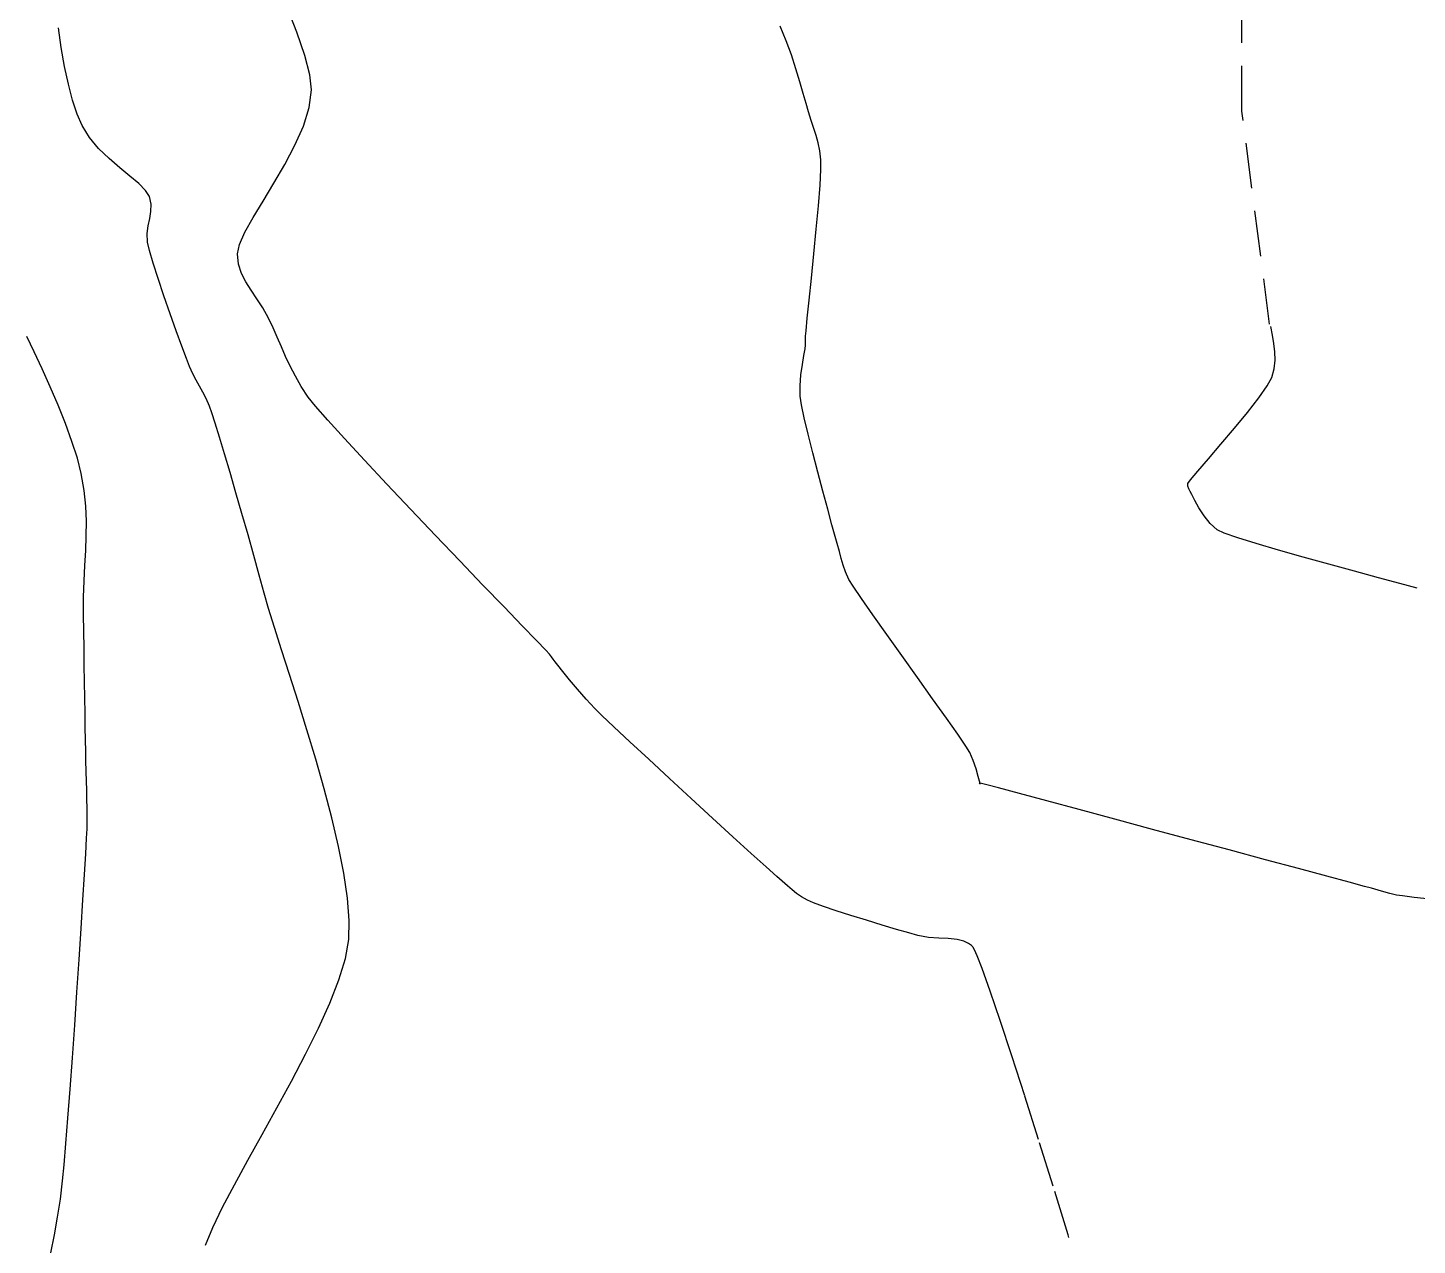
# Model space of a CAD drawing. Header units: feet. Extents: x 26064 to 27719, y 16802 to 28989.
# Drawn here: x 26910.3 to 27005.5, y 16941.9 to 17025.4 of the extents above; entities that cross this region are included whole.
import ezdxf

# ---------------------------------------------------------------- set-up
doc = ezdxf.new("R2010")
doc.units = ezdxf.units.FT
doc.header["$LTSCALE"] = 50
doc.header["$MEASUREMENT"] = 0
doc.linetypes.add('HIDDEN', pattern=[0.375, 0.25, -0.125])
doc.linetypes.add('HIDN25', pattern=[0.0938, 0.0625, -0.0313])
doc.layers.add('CONT-MJR', color=160, linetype='HIDDEN')
doc.layers.add('CONT-MNR', color=55, linetype='HIDN25')

msp = doc.modelspace()

# ---------------------------------------------------------------- linework, layer by layer
at = {"layer": 'CONT-MJR', "color": 7}
for p, q in [((26910.7022, 17003.13293, 640), (26910.20116, 17004.19778, 640)), ((26911.24091, 17001.96813, 640), (26910.7022, 17003.13293, 640)), ((26911.79335, 17000.73766, 640), (26911.24091, 17001.96813, 640)), ((26912.33558, 16999.47579, 640), (26911.79335, 17000.73766, 640)), ((26912.84365, 16998.2168, 640), (26912.33558, 16999.47579, 640)), ((26913.29364, 16996.99497, 640), (26912.84365, 16998.2168, 640)), ((26913.66158, 16995.84457, 640), (26913.29364, 16996.99497, 640)), ((26913.92354, 16994.79988, 640), (26913.66158, 16995.84457, 640)), ((26914.12113, 16993.64404, 640), (26913.92354, 16994.79988, 640)), ((26914.23395, 16992.55867, 640), (26914.12113, 16993.64404, 640)), ((26914.27907, 16991.52217, 640), (26914.23395, 16992.55867, 640)), ((26914.27355, 16990.51294, 640), (26914.27907, 16991.52217, 640)), ((26914.23446, 16989.50938, 640), (26914.27355, 16990.51294, 640)), ((26914.17884, 16988.4899, 640), (26914.23446, 16989.50938, 640)), ((26914.12378, 16987.43289, 640), (26914.17884, 16988.4899, 640)), ((26914.08633, 16986.31675, 640), (26914.12378, 16987.43289, 640)), ((26914.08354, 16985.11988, 640), (26914.08633, 16986.31675, 640)), ((26914.10194, 16983.98319, 640), (26914.08354, 16985.11988, 640)), ((26914.12053, 16982.82584, 640), (26914.10194, 16983.98319, 640)), ((26914.13903, 16981.66696, 640), (26914.12053, 16982.82584, 640)), ((26914.15718, 16980.52571, 640), (26914.13903, 16981.66696, 640)), ((26914.17471, 16979.42121, 640), (26914.15718, 16980.52571, 640)), ((26914.19134, 16978.3726, 640), (26914.17471, 16979.42121, 640)), ((26914.20681, 16977.39903, 640), (26914.19134, 16978.3726, 640)), ((26914.22085, 16976.51962, 640), (26914.20681, 16977.39903, 640)), ((26914.23318, 16975.75353, 640), (26914.22085, 16976.51962, 640)), ((26914.24354, 16975.11988, 640), (26914.23318, 16975.75353, 640)), ((26914.26027, 16974.36982, 640), (26914.24354, 16975.11988, 640)), ((26914.28143, 16973.70099, 640), (26914.26027, 16974.36982, 640)), ((26914.30331, 16973.08095, 640), (26914.28143, 16973.70099, 640)), ((26914.32218, 16972.47726, 640), (26914.30331, 16973.08095, 640)), ((26914.33433, 16971.85748, 640), (26914.32218, 16972.47726, 640)), ((26914.33602, 16971.18917, 640), (26914.33433, 16971.85748, 640)), ((26914.29647, 16969.80244, 640), (26914.32354, 16970.43988, 640)), ((26914.32354, 16970.43988, 640), (26914.33602, 16971.18917, 640)), ((26914.23879, 16968.73455, 640), (26914.29647, 16969.80244, 640)), ((26914.15461, 16967.30204, 640), (26914.23879, 16968.73455, 640)), ((26914.04804, 16965.57071, 640), (26914.15461, 16967.30204, 640)), ((26913.92318, 16963.60636, 640), (26914.04804, 16965.57071, 640)), ((26913.78413, 16961.47481, 640), (26913.92318, 16963.60636, 640)), ((26913.635, 16959.24186, 640), (26913.78413, 16961.47481, 640)), ((26913.47989, 16956.97332, 640), (26913.635, 16959.24186, 640)), ((26913.32291, 16954.73499, 640), (26913.47989, 16956.97332, 640)), ((26913.16816, 16952.59269, 640), (26913.32291, 16954.73499, 640)), ((26913.01974, 16950.61222, 640), (26913.16816, 16952.59269, 640)), ((26912.88177, 16948.85939, 640), (26913.01974, 16950.61222, 640)), ((26912.75833, 16947.40001, 640), (26912.88177, 16948.85939, 640)), ((26912.65354, 16946.29988, 640), (26912.75833, 16947.40001, 640)), ((26912.49834, 16945.05094, 640), (26912.65354, 16946.29988, 640)), ((26912.30483, 16943.81759, 640), (26912.49834, 16945.05094, 640)), ((26912.08599, 16942.59606, 640), (26912.30483, 16943.81759, 640)), ((26911.85478, 16941.38258, 640), (26912.08599, 16942.59606, 640))]:
    msp.add_line(p, q, dxfattribs=at)
at = {"layer": 'CONT-MNR', "color": 7}
for p, q in [((26993.5177, 17019.62768, 636), (26993.5177, 17030.679, 636)), ((26929.25778, 17023.45307, 638), (26928.7085, 17025.05188, 638)), ((26962.26731, 17024.47094, 637), (26961.85769, 17025.46002, 637)), ((26912.78399, 17022.70812, 639), (26912.55552, 17024.00394, 639)), ((26929.60908, 17022.11885, 638), (26929.25778, 17023.45307, 638)), ((26913.04561, 17021.49612, 639), (26912.78399, 17022.70812, 639)), ((26963.20627, 17021.65525, 637), (26962.93765, 17022.54352, 637)), ((26929.56133, 17019.89894, 638), (26929.72356, 17021.10757, 638)), ((26963.43577, 17020.85065, 637), (26963.20627, 17021.65525, 637)), ((26963.6301, 17020.15477, 637), (26963.43577, 17020.85065, 637)), ((26963.79319, 17019.59263, 637), (26963.6301, 17020.15477, 637)), ((26929.16192, 17018.6202, 638), (26929.56133, 17019.89894, 638)), ((26963.98685, 17018.99073, 637), (26963.79319, 17019.59263, 637)), ((26964.16751, 17018.45906, 637), (26963.98685, 17018.99073, 637)), ((26995.41868, 17005.04791, 636), (26993.5177, 17019.62768, 636)), ((26915.12336, 17017.07664, 639), (26914.48766, 17017.83082, 639)), ((26964.46843, 17017.46001, 637), (26964.32982, 17017.96103, 637)), ((26916.56388, 17015.76248, 639), (26915.83354, 17016.38869, 639)), ((26964.58699, 17014.55811, 637), (26964.65107, 17015.64697, 637)), ((26918.33282, 17014.20963, 639), (26917.86783, 17014.67743, 639)), ((26964.47552, 17013.15247, 637), (26964.58699, 17014.55811, 637)), ((26918.6218, 17012.27758, 639), (26918.70769, 17012.76844, 639)), ((26918.44799, 17011.24375, 639), (26918.51679, 17011.7752, 639)), ((26918.60015, 17010.09004, 639), (26918.47074, 17010.66569, 639)), ((26924.63591, 17009.8611, 638), (26924.77043, 17010.50233, 638)), ((26964.00258, 17008.1991, 637), (26964.16873, 17009.85655, 637)), ((26919.19248, 17008.16233, 639), (26918.85129, 17009.22796, 639)), ((26924.91899, 17008.51851, 638), (26924.71649, 17009.15059, 638)), ((26925.21528, 17007.93391, 638), (26924.91899, 17008.51851, 638)), ((26925.57724, 17007.36582, 638), (26925.21528, 17007.93391, 638)), ((26920.01823, 17005.75196, 639), (26919.59203, 17006.97603, 639)), ((26926.38568, 17006.15537, 638), (26925.97675, 17006.78329, 638)), ((26926.77591, 17005.4511, 638), (26926.38568, 17006.15537, 638)), ((26927.37358, 17004.13974, 638), (26927.08537, 17004.79457, 638)), ((26995.61402, 17004.27769, 636), (26995.50643, 17004.86649, 636)), ((26963.60359, 17003.81171, 637), (26963.59428, 17004.00341, 637)), ((26963.60319, 17003.59263, 637), (26963.60359, 17003.81171, 637)), ((26995.71051, 17003.70442, 636), (26995.61402, 17004.27769, 636)), ((26921.13984, 17002.68198, 639), (26920.82383, 17003.52205, 639)), ((26963.37738, 17002.26646, 637), (26963.48059, 17002.88059, 637)), ((26995.78673, 17002.56592, 636), (26995.77503, 17003.13704, 636)), ((26921.35574, 17002.13569, 639), (26921.13984, 17002.68198, 639)), ((26928.6137, 17001.46051, 638), (26928.26061, 17002.147, 638)), ((26995.72472, 17001.98143, 636), (26995.78673, 17002.56592, 636)), ((26922.04467, 17000.78351, 639), (26921.81714, 17001.18691, 639)), ((26929.98823, 16999.41382, 638), (26929.49591, 17000.0311, 638)), ((26963.23319, 17000.09263, 637), (26963.22593, 17000.81406, 637)), ((26994.67465, 16999.97838, 636), (26995.26057, 17000.80365, 636)), ((26963.50742, 16998.60676, 637), (26963.32031, 16999.50089, 637)), ((26993.00223, 16997.8986, 636), (26993.89399, 16998.98205, 636)), ((26923.408, 16997.28646, 639), (26923.11211, 16998.24201, 639)), ((26964.43274, 16994.8955, 637), (26964.08722, 16996.22553, 637)), ((26934.88389, 16994.07327, 638), (26933.34543, 16995.71346, 638)), ((26924.53658, 16993.48246, 639), (26924.13273, 16994.86356, 639)), ((26936.52837, 16992.33441, 638), (26934.88389, 16994.07327, 638)), ((26965.11712, 16992.34928, 637), (26964.78391, 16993.57724, 637)), ((26989.88156, 16993.75679, 636), (26989.81086, 16993.92891, 636)), ((26989.97995, 16993.57064, 636), (26989.88156, 16993.75679, 636)), ((26990.08252, 16993.35507, 636), (26989.97995, 16993.57064, 636)), ((26990.28192, 16992.95682, 636), (26990.08252, 16993.35507, 636)), ((26965.40879, 16991.29017, 637), (26965.11712, 16992.34928, 637)), ((26990.56639, 16992.44627, 636), (26990.28192, 16992.95682, 636)), ((26925.76407, 16989.17815, 639), (26925.36474, 16990.59663, 639)), ((26965.63534, 16990.47844, 637), (26965.40879, 16991.29017, 637)), ((26965.77319, 16989.99263, 637), (26965.63534, 16990.47844, 637)), ((26993.22934, 16990.39163, 636), (26992.30413, 16990.71468, 636)), ((26997.7148, 16989.06929, 636), (26996.02387, 16989.54828, 636)), ((26926.1369, 16987.83346, 639), (26925.76407, 16989.17815, 639)), ((26999.48258, 16988.57961, 636), (26997.7148, 16989.06929, 636)), ((26926.47074, 16986.60569, 639), (26926.1369, 16987.83346, 639)), ((26966.57319, 16987.54263, 637), (26966.34285, 16988.05263, 637)), ((26966.85966, 16987.07857, 637), (26966.57319, 16987.54263, 637)), ((27002.8919, 16987.65083, 636), (27001.23801, 16988.09991, 636)), ((26926.77321, 16985.55566, 639), (26926.47074, 16986.60569, 639)), ((26942.92231, 16985.64893, 638), (26941.47584, 16987.15415, 638)), ((27005.53828, 16986.9272, 636), (27004.35506, 16987.25305, 636)), ((26968.21815, 16985.10982, 637), (26967.42903, 16986.23968, 637)), ((26927.17887, 16984.24697, 639), (26926.77321, 16985.55566, 639)), ((26970.20301, 16982.31277, 637), (26969.16387, 16983.77289, 637)), ((26928.21392, 16981.01272, 639), (26927.66627, 16982.7194, 639)), ((26946.17865, 16982.22964, 638), (26946.03591, 16982.4111, 638)), ((26946.29645, 16982.06548, 638), (26946.17865, 16982.22964, 638)), ((26971.27244, 16980.81334, 637), (26970.20301, 16982.31277, 637)), ((26947.41958, 16980.66018, 638), (26946.95531, 16981.22974, 638)), ((26972.30898, 16979.3585, 637), (26971.27244, 16980.81334, 637)), ((26973.24949, 16978.03212, 637), (26972.30898, 16979.3585, 637)), ((26950.45214, 16977.43355, 638), (26949.62867, 16978.21548, 638)), ((26974.03079, 16976.9181, 637), (26973.24949, 16978.03212, 637)), ((26930.00369, 16975.2158, 639), (26929.4041, 16977.22115, 639)), ((26974.58975, 16976.1003, 637), (26974.03079, 16976.9181, 637)), ((26930.57765, 16973.19046, 639), (26930.00369, 16975.2158, 639)), ((26975.28702, 16974.55328, 637), (26975.09149, 16975.1284, 637)), ((26975.51678, 16973.54843, 637), (26975.50391, 16973.52731, 637)), ((26975.54319, 16973.58263, 637), (26975.53753, 16973.57675, 637)), ((26975.57215, 16973.4989, 637), (26975.57093, 16973.50538, 637)), ((26957.22376, 16971.16827, 638), (26955.74947, 16972.52217, 638)), ((26978.27084, 16972.85131, 637), (26976.81722, 16973.24137, 637)), ((26982.35251, 16971.75557, 637), (26980.14652, 16972.34783, 637)), ((26931.56279, 16969.23885, 639), (26931.10451, 16971.18488, 639)), ((26958.61767, 16969.8919, 638), (26957.22376, 16971.16827, 638)), ((26990.03478, 16969.69259, 637), (26987.3884, 16970.4033, 637)), ((26992.64445, 16968.99169, 637), (26990.03478, 16969.69259, 637)), ((26995.12566, 16968.32525, 637), (26992.64445, 16968.99169, 637)), ((26961.61533, 16967.16765, 638), (26960.88364, 16967.82761, 638)), ((26999.33563, 16967.19435, 637), (26997.38663, 16967.71792, 637)), ((26962.34976, 16966.5307, 638), (26961.98591, 16966.8411, 638)), ((26932.31147, 16964.15578, 639), (26932.18774, 16965.68453, 639)), ((27002.39319, 16966.37263, 637), (27001.93066, 16966.49706, 637)), ((27003.25483, 16966.12097, 637), (27002.85675, 16966.24041, 637)), ((27003.65459, 16966.00987, 637), (27003.25483, 16966.12097, 637)), ((27004.12319, 16965.90263, 637), (27003.65459, 16966.00987, 637)), ((27004.53199, 16965.84216, 637), (27004.12319, 16965.90263, 637)), ((26964.13754, 16965.3682, 638), (26963.72591, 16965.5411, 638)), ((26968.85103, 16963.84156, 638), (26967.78554, 16964.1671, 638)), ((26971.30591, 16963.1311, 638), (26970.6806, 16963.30314, 638)), ((26973.37746, 16962.92952, 638), (26972.72367, 16962.95424, 638)), ((26974.44408, 16962.73699, 638), (26973.98869, 16962.86292, 638)), ((26975.06591, 16962.3511, 638), (26974.96764, 16962.43563, 638)), ((26975.18665, 16962.15586, 638), (26975.09881, 16962.31142, 638)), ((26931.59553, 16960.09588, 639), (26932.04602, 16961.55893, 639)), ((26930.96437, 16958.48986, 639), (26931.59553, 16960.09588, 639)), ((26930.18766, 16956.77419, 639), (26930.96437, 16958.48986, 639)), ((26929.30051, 16954.98217, 639), (26930.18766, 16956.77419, 639)), ((26928.33805, 16953.14713, 639), (26929.30051, 16954.98217, 639)), ((26980.57131, 16945.934, 638), (26979.57181, 16949.13628, 638)), ((26924.43732, 16946.04301, 639), (26925.3499, 16947.717, 639))]:
    msp.add_line(p, q, dxfattribs=at)
at = {"layer": 'CONT-MNR', "color": 7, "extrusion": (0.930873, 0.365342, 0)}
msp.add_line((26928.7085, 17025.05188, 638), (26928.00007, 17026.85692, 638), dxfattribs=at)
at = {"layer": 'CONT-MNR', "color": 7, "extrusion": (0.9902, 0.139658, 0)}
msp.add_line((26912.55552, 17024.00394, 639), (26912.36506, 17025.35429, 639), dxfattribs=at)
at = {"layer": 'CONT-MNR', "color": 7, "extrusion": (0.939138, 0.343539, 0)}
msp.add_line((26962.62598, 17023.49042, 637), (26962.26731, 17024.47094, 637), dxfattribs=at)
at = {"layer": 'CONT-MNR', "color": 7, "extrusion": (0.949869, 0.312648, 0)}
msp.add_line((26962.93765, 17022.54352, 637), (26962.62598, 17023.49042, 637), dxfattribs=at)
at = {"layer": 'CONT-MNR', "color": 7, "extrusion": (0.993653, 0.112488, 0)}
msp.add_line((26929.72356, 17021.10757, 638), (26929.60908, 17022.11885, 638), dxfattribs=at)
at = {"layer": 'CONT-MNR', "color": 7, "extrusion": (0.966918, 0.255086, 0)}
msp.add_line((26913.33552, 17020.39719, 639), (26913.04561, 17021.49612, 639), dxfattribs=at)
at = {"layer": 'CONT-MNR', "color": 7, "extrusion": (0.950317, 0.311284, 0)}
msp.add_line((26913.64885, 17019.44063, 639), (26913.33552, 17020.39719, 639), dxfattribs=at)
at = {"layer": 'CONT-MNR', "color": 7, "extrusion": (0.921053, 0.389437, 0)}
msp.add_line((26913.98074, 17018.65569, 639), (26913.64885, 17019.44063, 639), dxfattribs=at)
at = {"layer": 'CONT-MNR', "color": 7, "extrusion": (0.851978, 0.523578, 0)}
msp.add_line((26914.48766, 17017.83082, 639), (26913.98074, 17018.65569, 639), dxfattribs=at)
at = {"layer": 'CONT-MNR', "color": 7, "extrusion": (0.915908, -0.401388, 0)}
msp.add_line((26928.58539, 17017.30465, 638), (26929.16192, 17018.6202, 638), dxfattribs=at)
at = {"layer": 'CONT-MNR', "color": 7, "extrusion": (0.950785, 0.309852, 0)}
msp.add_line((26964.32982, 17017.96103, 637), (26964.16751, 17018.45906, 637), dxfattribs=at)
at = {"layer": 'CONT-MNR', "color": 7, "extrusion": (-0.69578, -0.718255, 0)}
msp.add_line((26915.83354, 17016.38869, 639), (26915.12336, 17017.07664, 639), dxfattribs=at)
at = {"layer": 'CONT-MNR', "color": 7, "extrusion": (0.885104, -0.465393, 0)}
msp.add_line((26927.89181, 17015.98558, 638), (26928.58539, 17017.30465, 638), dxfattribs=at)
at = {"layer": 'CONT-MNR', "color": 7, "extrusion": (0.980071, 0.198648, 0)}
msp.add_line((26964.578, 17016.91942, 637), (26964.46843, 17017.46001, 637), dxfattribs=at)
at = {"layer": 'CONT-MNR', "color": 7, "extrusion": (0.992651, 0.121011, 0)}
msp.add_line((26964.65319, 17016.30263, 637), (26964.578, 17016.91942, 637), dxfattribs=at)
at = {"layer": 'CONT-MNR', "color": 7, "extrusion": (0.999995, -0.003225, 0)}
msp.add_line((26964.65107, 17015.64697, 637), (26964.65319, 17016.30263, 637), dxfattribs=at)
at = {"layer": 'CONT-MNR', "color": 7, "extrusion": (0.632779, 0.774333, 0)}
msp.add_line((26917.26008, 17015.19356, 639), (26916.56388, 17015.76248, 639), dxfattribs=at)
at = {"layer": 'CONT-MNR', "color": 7, "extrusion": (0.647313, 0.762224, 0)}
msp.add_line((26917.86783, 17014.67743, 639), (26917.26008, 17015.19356, 639), dxfattribs=at)
at = {"layer": 'CONT-MNR', "color": 7, "extrusion": (0.864227, -0.503103, 0)}
msp.add_line((26927.14125, 17014.69626, 638), (26927.89181, 17015.98558, 638), dxfattribs=at)
at = {"layer": 'CONT-MNR', "color": 7, "extrusion": (0.85387, -0.520486, 0)}
msp.add_line((26926.39377, 17013.46999, 638), (26927.14125, 17014.69626, 638), dxfattribs=at)
at = {"layer": 'CONT-MNR', "color": 7, "extrusion": (0.845336, 0.534235, 0)}
msp.add_line((26918.60074, 17013.78569, 639), (26918.33282, 17014.20963, 639), dxfattribs=at)
at = {"layer": 'CONT-MNR', "color": 7, "extrusion": (0.975092, 0.221801, 0)}
msp.add_line((26918.71911, 17013.26529, 639), (26918.60074, 17013.78569, 639), dxfattribs=at)
at = {"layer": 'CONT-MNR', "color": 7, "extrusion": (0.999736, -0.022985, 0)}
msp.add_line((26918.70769, 17012.76844, 639), (26918.71911, 17013.26529, 639), dxfattribs=at)
at = {"layer": 'CONT-MNR', "color": 7, "extrusion": (0.855355, -0.518042, 0)}
msp.add_line((26925.70942, 17012.34006, 638), (26926.39377, 17013.46999, 638), dxfattribs=at)
at = {"layer": 'CONT-MNR', "color": 7, "extrusion": (0.872151, -0.489236, 0)}
msp.add_line((26925.14829, 17011.33974, 638), (26925.70942, 17012.34006, 638), dxfattribs=at)
at = {"layer": 'CONT-MNR', "color": 7, "extrusion": (0.995989, -0.089478, 0)}
msp.add_line((26964.33124, 17011.54648, 637), (26964.47552, 17013.15247, 637), dxfattribs=at)
at = {"layer": 'CONT-MNR', "color": 7, "extrusion": (0.978846, -0.2046, 0)}
msp.add_line((26918.51679, 17011.7752, 639), (26918.6218, 17012.27758, 639), dxfattribs=at)
at = {"layer": 'CONT-MNR', "color": 7, "extrusion": (0.995408, -0.095719, 0)}
msp.add_line((26964.16873, 17009.85655, 637), (26964.33124, 17011.54648, 637), dxfattribs=at)
at = {"layer": 'CONT-MNR', "color": 7, "extrusion": (0.999227, 0.039315, 0)}
msp.add_line((26918.47074, 17010.66569, 639), (26918.44799, 17011.24375, 639), dxfattribs=at)
at = {"layer": 'CONT-MNR', "color": 7, "extrusion": (0.911505, -0.41129, 0)}
msp.add_line((26924.77043, 17010.50233, 638), (26925.14829, 17011.33974, 638), dxfattribs=at)
at = {"layer": 'CONT-MNR', "color": 7, "extrusion": (0.960088, 0.279697, 0)}
msp.add_line((26918.85129, 17009.22796, 639), (26918.60015, 17010.09004, 639), dxfattribs=at)
at = {"layer": 'CONT-MNR', "color": 7, "extrusion": (0.993631, 0.112687, 0)}
msp.add_line((26924.71649, 17009.15059, 638), (26924.63591, 17009.8611, 638), dxfattribs=at)
at = {"layer": 'CONT-MNR', "color": 7, "extrusion": (0.947693, 0.319182, 0)}
msp.add_line((26919.59203, 17006.97603, 639), (26919.19248, 17008.16233, 639), dxfattribs=at)
at = {"layer": 'CONT-MNR', "color": 7, "extrusion": (0.994749, -0.102348, 0)}
msp.add_line((26963.84737, 17006.69057, 637), (26964.00258, 17008.1991, 637), dxfattribs=at)
at = {"layer": 'CONT-MNR', "color": 7, "extrusion": (0.824687, 0.565589, 0)}
msp.add_line((26925.97675, 17006.78329, 638), (26925.57724, 17007.36582, 638), dxfattribs=at)
at = {"layer": 'CONT-MNR', "color": 7, "extrusion": (0.994603, -0.103756, 0)}
msp.add_line((26963.71768, 17005.44736, 637), (26963.84737, 17006.69057, 637), dxfattribs=at)
at = {"layer": 'CONT-MNR', "color": 7, "extrusion": (0.941714, 0.336414, 0)}
msp.add_line((26920.43939, 17004.57301, 639), (26920.01823, 17005.75196, 639), dxfattribs=at)
at = {"layer": 'CONT-MNR', "color": 7, "extrusion": (0.904555, 0.426357, 0)}
msp.add_line((26927.08537, 17004.79457, 638), (26926.77591, 17005.4511, 638), dxfattribs=at)
at = {"layer": 'CONT-MNR', "color": 7, "extrusion": (0.994636, -0.103439, 0)}
msp.add_line((26963.62809, 17004.58591, 637), (26963.71768, 17005.44736, 637), dxfattribs=at)
at = {"layer": 'CONT-MNR', "color": 7, "extrusion": (0.93914, 0.343534, 0)}
msp.add_line((26920.82383, 17003.52205, 639), (26920.43939, 17004.57301, 639), dxfattribs=at)
at = {"layer": 'CONT-MNR', "color": 7, "extrusion": (0.918945, 0.394386, 0)}
msp.add_line((26927.65554, 17003.48276, 638), (26927.37358, 17004.13974, 638), dxfattribs=at)
at = {"layer": 'CONT-MNR', "color": 7, "extrusion": (0.995416, -0.095641, 0)}
msp.add_line((26963.59319, 17004.22263, 637), (26963.62809, 17004.58591, 637), dxfattribs=at)
at = {"layer": 'CONT-MNR', "color": 7, "extrusion": (0.999988, 0.004957, 0)}
msp.add_line((26963.59428, 17004.00341, 637), (26963.59319, 17004.22263, 637), dxfattribs=at)
at = {"layer": 'CONT-MNR', "color": 7, "extrusion": (0.915834, 0.401556, 0)}
msp.add_line((26927.94622, 17002.8198, 638), (26927.65554, 17003.48276, 638), dxfattribs=at)
at = {"layer": 'CONT-MNR', "color": 7, "extrusion": (0.905966, 0.423351, 0)}
msp.add_line((26928.26061, 17002.147, 638), (26927.94622, 17002.8198, 638), dxfattribs=at)
at = {"layer": 'CONT-MNR', "color": 7, "extrusion": (0.983643, -0.180131, 0)}
msp.add_line((26963.48059, 17002.88059, 637), (26963.5651, 17003.34212, 637), dxfattribs=at)
at = {"layer": 'CONT-MNR', "color": 7, "extrusion": (0.98864, -0.150301, 0)}
msp.add_line((26963.5651, 17003.34212, 637), (26963.60319, 17003.59263, 637), dxfattribs=at)
at = {"layer": 'CONT-MNR', "color": 7, "extrusion": (0.993595, 0.112997, 0)}
msp.add_line((26995.77503, 17003.13704, 636), (26995.71051, 17003.70442, 636), dxfattribs=at)
at = {"layer": 'CONT-MNR', "color": 7, "extrusion": (0.910396, 0.413737, 0)}
msp.add_line((26921.58753, 17001.62565, 639), (26921.35574, 17002.13569, 639), dxfattribs=at)
at = {"layer": 'CONT-MNR', "color": 7, "extrusion": (0.991284, -0.13174, 0)}
msp.add_line((26963.28325, 17001.55814, 637), (26963.37738, 17002.26646, 637), dxfattribs=at)
at = {"layer": 'CONT-MNR', "color": 7, "extrusion": (0.968355, -0.249576, 0)}
msp.add_line((26995.56815, 17001.37393, 636), (26995.72472, 17001.98143, 636), dxfattribs=at)
at = {"layer": 'CONT-MNR', "color": 7, "extrusion": (0.886003, 0.463679, 0)}
msp.add_line((26921.81714, 17001.18691, 639), (26921.58753, 17001.62565, 639), dxfattribs=at)
at = {"layer": 'CONT-MNR', "color": 7, "extrusion": (0.865861, 0.500284, 0)}
msp.add_line((26929.02048, 17000.7565, 638), (26928.6137, 17001.46051, 638), dxfattribs=at)
at = {"layer": 'CONT-MNR', "color": 7, "extrusion": (0.997046, -0.076801, 0)}
msp.add_line((26963.22593, 17000.81406, 637), (26963.28325, 17001.55814, 637), dxfattribs=at)
at = {"layer": 'CONT-MNR', "color": 7, "extrusion": (0.880144, -0.474707, 0)}
msp.add_line((26995.26057, 17000.80365, 636), (26995.56815, 17001.37393, 636), dxfattribs=at)
at = {"layer": 'CONT-MNR', "color": 7, "extrusion": (0.873163, 0.487428, 0)}
msp.add_line((26922.27021, 17000.37947, 639), (26922.04467, 17000.78351, 639), dxfattribs=at)
at = {"layer": 'CONT-MNR', "color": 7, "extrusion": (0.8917, 0.452627, 0)}
msp.add_line((26922.49387, 16999.93885, 639), (26922.27021, 17000.37947, 639), dxfattribs=at)
at = {"layer": 'CONT-MNR', "color": 7, "extrusion": (0.917882, 0.396853, 0)}
msp.add_line((26922.71574, 16999.42569, 639), (26922.49387, 16999.93885, 639), dxfattribs=at)
at = {"layer": 'CONT-MNR', "color": 7, "extrusion": (0.836367, 0.54817, 0)}
msp.add_line((26929.49591, 17000.0311, 638), (26929.02048, 17000.7565, 638), dxfattribs=at)
at = {"layer": 'CONT-MNR', "color": 7, "extrusion": (0.989334, 0.145663, 0)}
msp.add_line((26963.32031, 16999.50089, 637), (26963.23319, 17000.09263, 637), dxfattribs=at)
at = {"layer": 'CONT-MNR', "color": 7, "extrusion": (0.787153, -0.616758, 0)}
msp.add_line((26993.89399, 16998.98205, 636), (26994.67465, 16999.97838, 636), dxfattribs=at)
at = {"layer": 'CONT-MNR', "color": 7, "extrusion": (0.94271, 0.333612, 0)}
msp.add_line((26922.87719, 16998.96947, 639), (26922.71574, 16999.42569, 639), dxfattribs=at)
at = {"layer": 'CONT-MNR', "color": 7, "extrusion": (0.752262, 0.658864, 0)}
msp.add_line((26930.83539, 16998.44657, 638), (26929.98823, 16999.41382, 638), dxfattribs=at)
at = {"layer": 'CONT-MNR', "color": 7, "extrusion": (0.95161, 0.307309, 0)}
msp.add_line((26923.11211, 16998.24201, 639), (26922.87719, 16998.96947, 639), dxfattribs=at)
at = {"layer": 'CONT-MNR', "color": 7, "extrusion": (0.740103, 0.672493, 0)}
msp.add_line((26931.97519, 16997.19217, 638), (26930.83539, 16998.44657, 638), dxfattribs=at)
at = {"layer": 'CONT-MNR', "color": 7, "extrusion": (0.97333, 0.229408, 0)}
msp.add_line((26963.77091, 16997.4888, 637), (26963.50742, 16998.60676, 637), dxfattribs=at)
at = {"layer": 'CONT-MNR', "color": 7, "extrusion": (0.957313, 0.289053, 0)}
msp.add_line((26923.75238, 16996.14593, 639), (26923.408, 16997.28646, 639), dxfattribs=at)
at = {"layer": 'CONT-MNR', "color": 7, "extrusion": (0.733498, 0.679691, 0)}
msp.add_line((26933.34543, 16995.71346, 638), (26931.97519, 16997.19217, 638), dxfattribs=at)
at = {"layer": 'CONT-MNR', "color": 7, "extrusion": (0.970054, 0.242888, 0)}
msp.add_line((26964.08722, 16996.22553, 637), (26963.77091, 16997.4888, 637), dxfattribs=at)
at = {"layer": 'CONT-MNR', "color": 7, "extrusion": (0.763452, -0.645865, 0)}
msp.add_line((26992.08296, 16996.81197, 636), (26993.00223, 16997.8986, 636), dxfattribs=at)
at = {"layer": 'CONT-MNR', "color": 7, "extrusion": (0.958718, 0.284358, 0)}
msp.add_line((26924.13273, 16994.86356, 639), (26923.75238, 16996.14593, 639), dxfattribs=at)
at = {"layer": 'CONT-MNR', "color": 7, "extrusion": (0.758894, -0.651214, 0)}
msp.add_line((26991.2198, 16995.80609, 636), (26992.08296, 16996.81197, 636), dxfattribs=at)
at = {"layer": 'CONT-MNR', "color": 7, "extrusion": (0.758184, -0.65204, 0)}
msp.add_line((26990.49636, 16994.96488, 636), (26991.2198, 16995.80609, 636), dxfattribs=at)
at = {"layer": 'CONT-MNR', "color": 7, "extrusion": (0.966303, 0.257406, 0)}
msp.add_line((26964.78391, 16993.57724, 637), (26964.43274, 16994.8955, 637), dxfattribs=at)
at = {"layer": 'CONT-MNR', "color": 7, "extrusion": (0.802766, -0.596295, 0)}
msp.add_line((26989.8031, 16994.11225, 636), (26989.99625, 16994.37229, 636), dxfattribs=at)
at = {"layer": 'CONT-MNR', "color": 7, "extrusion": (0.764224, -0.644951, 0)}
msp.add_line((26989.99625, 16994.37229, 636), (26990.49636, 16994.96488, 636), dxfattribs=at)
at = {"layer": 'CONT-MNR', "color": 7, "extrusion": (0.960751, 0.277411, 0)}
msp.add_line((26924.95141, 16992.04578, 639), (26924.53658, 16993.48246, 639), dxfattribs=at)
at = {"layer": 'CONT-MNR', "color": 7, "extrusion": (0.999104, 0.042331, 0)}
msp.add_line((26989.81086, 16993.92891, 636), (26989.8031, 16994.11225, 636), dxfattribs=at)
at = {"layer": 'CONT-MNR', "color": 7, "extrusion": (0.724523, 0.68925, 0)}
msp.add_line((26938.21666, 16990.55972, 638), (26936.52837, 16992.33441, 638), dxfattribs=at)
at = {"layer": 'CONT-MNR', "color": 7, "extrusion": (0.839382, 0.543543, 0)}
msp.add_line((26990.92415, 16991.89377, 636), (26990.56639, 16992.44627, 636), dxfattribs=at)
at = {"layer": 'CONT-MNR', "color": 7, "extrusion": (0.961649, 0.274283, 0)}
msp.add_line((26925.36474, 16990.59663, 639), (26924.95141, 16992.04578, 639), dxfattribs=at)
at = {"layer": 'CONT-MNR', "color": 7, "extrusion": (0.78083, 0.624744, 0)}
msp.add_line((26991.34346, 16991.3697, 636), (26990.92415, 16991.89377, 636), dxfattribs=at)
at = {"layer": 'CONT-MNR', "color": 7, "extrusion": (-0.671665, -0.740855, 0)}
msp.add_line((26991.81255, 16990.94442, 636), (26991.34346, 16991.3697, 636), dxfattribs=at)
at = {"layer": 'CONT-MNR', "color": 7, "extrusion": (0.723017, 0.69083, 0)}
msp.add_line((26939.88655, 16988.81202, 638), (26938.21666, 16990.55972, 638), dxfattribs=at)
at = {"layer": 'CONT-MNR', "color": 7, "extrusion": (-0.423407, -0.90594, 0)}
msp.add_line((26992.30413, 16990.71468, 636), (26991.81255, 16990.94442, 636), dxfattribs=at)
at = {"layer": 'CONT-MNR', "color": 7, "extrusion": (0.964769, 0.263097, 0)}
msp.add_line((26965.92236, 16989.44562, 637), (26965.77319, 16989.99263, 637), dxfattribs=at)
at = {"layer": 'CONT-MNR', "color": 7, "extrusion": (0.967807, 0.251695, 0)}
msp.add_line((26966.04719, 16988.96562, 637), (26965.92236, 16989.44562, 637), dxfattribs=at)
at = {"layer": 'CONT-MNR', "color": 7, "extrusion": (-0.297533, -0.954711, 0)}
msp.add_line((26994.49898, 16989.99595, 636), (26993.22934, 16990.39163, 636), dxfattribs=at)
at = {"layer": 'CONT-MNR', "color": 7, "extrusion": (-0.281687, -0.959506, 0)}
msp.add_line((26996.02387, 16989.54828, 636), (26994.49898, 16989.99595, 636), dxfattribs=at)
at = {"layer": 'CONT-MNR', "color": 7, "extrusion": (0.721881, 0.692017, 0)}
msp.add_line((26941.47584, 16987.15415, 638), (26939.88655, 16988.81202, 638), dxfattribs=at)
at = {"layer": 'CONT-MNR', "color": 7, "extrusion": (0.96082, 0.277175, 0)}
msp.add_line((26966.17744, 16988.51413, 637), (26966.04719, 16988.96562, 637), dxfattribs=at)
at = {"layer": 'CONT-MNR', "color": 7, "extrusion": (0.941357, 0.337411, 0)}
msp.add_line((26966.34285, 16988.05263, 637), (26966.17744, 16988.51413, 637), dxfattribs=at)
at = {"layer": 'CONT-MNR', "color": 7, "extrusion": (0.263602, 0.964632, 0)}
msp.add_line((27001.23801, 16988.09991, 636), (26999.48258, 16988.57961, 636), dxfattribs=at)
at = {"layer": 'CONT-MNR', "color": 7, "extrusion": (-0.262347, -0.964974, 0)}
msp.add_line((27004.35506, 16987.25305, 636), (27002.8919, 16987.65083, 636), dxfattribs=at)
at = {"layer": 'CONT-MNR', "color": 7, "extrusion": (0.827421, 0.561583, 0)}
msp.add_line((26967.42903, 16986.23968, 637), (26966.85966, 16987.07857, 637), dxfattribs=at)
at = {"layer": 'CONT-MNR', "color": 7, "extrusion": (0.720466, 0.69349, 0)}
msp.add_line((26944.16376, 16984.35919, 638), (26942.92231, 16985.64893, 638), dxfattribs=at)
at = {"layer": 'CONT-MNR', "color": 7, "extrusion": (0.816393, 0.577497, 0)}
msp.add_line((26969.16387, 16983.77289, 637), (26968.21815, 16985.10982, 637), dxfattribs=at)
at = {"layer": 'CONT-MNR', "color": 7, "extrusion": (0.952682, 0.303968, 0)}
msp.add_line((26927.66627, 16982.7194, 639), (26927.17887, 16984.24697, 639), dxfattribs=at)
at = {"layer": 'CONT-MNR', "color": 7, "extrusion": (0.720233, 0.693733, 0)}
msp.add_line((26945.13799, 16983.34775, 638), (26944.16376, 16984.35919, 638), dxfattribs=at)
at = {"layer": 'CONT-MNR', "color": 7, "extrusion": (0.720692, 0.693256, 0)}
msp.add_line((26945.78277, 16982.67744, 638), (26945.13799, 16983.34775, 638), dxfattribs=at)
at = {"layer": 'CONT-MNR', "color": 7, "extrusion": (0.724842, 0.688915, 0)}
msp.add_line((26946.03591, 16982.4111, 638), (26945.78277, 16982.67744, 638), dxfattribs=at)
at = {"layer": 'CONT-MNR', "color": 7, "extrusion": (0.797553, 0.603249, 0)}
msp.add_line((26946.43591, 16981.8811, 638), (26946.29645, 16982.06548, 638), dxfattribs=at)
at = {"layer": 'CONT-MNR', "color": 7, "extrusion": (0.783556, 0.621321, 0)}
msp.add_line((26946.61395, 16981.65658, 638), (26946.43591, 16981.8811, 638), dxfattribs=at)
at = {"layer": 'CONT-MNR', "color": 7, "extrusion": (0.953065, 0.302767, 0)}
msp.add_line((26928.80036, 16979.16671, 639), (26928.21392, 16981.01272, 639), dxfattribs=at)
at = {"layer": 'CONT-MNR', "color": 7, "extrusion": (0.78097, 0.624569, 0)}
msp.add_line((26946.95531, 16981.22974, 638), (26946.61395, 16981.65658, 638), dxfattribs=at)
at = {"layer": 'CONT-MNR', "color": 7, "extrusion": (0.766551, 0.642184, 0)}
msp.add_line((26947.96638, 16980.0075, 638), (26947.41958, 16980.66018, 638), dxfattribs=at)
at = {"layer": 'CONT-MNR', "color": 7, "extrusion": (0.754114, 0.656744, 0)}
msp.add_line((26948.55529, 16979.33127, 638), (26947.96638, 16980.0075, 638), dxfattribs=at)
at = {"layer": 'CONT-MNR', "color": 7, "extrusion": (0.955071, 0.296378, 0)}
msp.add_line((26929.4041, 16977.22115, 639), (26928.80036, 16979.16671, 639), dxfattribs=at)
at = {"layer": 'CONT-MNR', "color": 7, "extrusion": (0.734974, 0.678095, 0)}
msp.add_line((26949.14591, 16978.6911, 638), (26948.55529, 16979.33127, 638), dxfattribs=at)
at = {"layer": 'CONT-MNR', "color": 7, "extrusion": (0.70182, 0.712354, 0)}
msp.add_line((26949.62867, 16978.21548, 638), (26949.14591, 16978.6911, 638), dxfattribs=at)
at = {"layer": 'CONT-MNR', "color": 7, "extrusion": (0.683462, 0.729986, 0)}
msp.add_line((26951.54613, 16976.40928, 638), (26950.45214, 16977.43355, 638), dxfattribs=at)
at = {"layer": 'CONT-MNR', "color": 7, "extrusion": (-0.680679, -0.732582, 0)}
msp.add_line((26952.84047, 16975.20665, 638), (26951.54613, 16976.40928, 638), dxfattribs=at)
at = {"layer": 'CONT-MNR', "color": 7, "extrusion": (0.678865, 0.734263, 0)}
msp.add_line((26954.26498, 16973.88962, 638), (26952.84047, 16975.20665, 638), dxfattribs=at)
at = {"layer": 'CONT-MNR', "color": 7, "extrusion": (0.848089, 0.529854, 0)}
msp.add_line((26974.86319, 16975.66263, 637), (26974.58975, 16976.1003, 637), dxfattribs=at)
at = {"layer": 'CONT-MNR', "color": 7, "extrusion": (0.919552, 0.392969, 0)}
msp.add_line((26975.09149, 16975.1284, 637), (26974.86319, 16975.66263, 637), dxfattribs=at)
at = {"layer": 'CONT-MNR', "color": 7, "extrusion": (0.960329, 0.278871, 0)}
msp.add_line((26975.4393, 16974.02889, 637), (26975.28702, 16974.55328, 637), dxfattribs=at)
at = {"layer": 'CONT-MNR', "color": 7, "extrusion": (-0.677518, -0.735506, 0)}
msp.add_line((26955.74947, 16972.52217, 638), (26954.26498, 16973.88962, 638), dxfattribs=at)
at = {"layer": 'CONT-MNR', "color": 7, "extrusion": (0.967771, 0.251834, 0)}
msp.add_line((26975.52293, 16973.7075, 637), (26975.4393, 16974.02889, 637), dxfattribs=at)
at = {"layer": 'CONT-MNR', "color": 7, "extrusion": (0.806701, -0.59096, 0)}
msp.add_line((26975.53753, 16973.57675, 637), (26975.51678, 16973.54843, 637), dxfattribs=at)
at = {"layer": 'CONT-MNR', "color": 7, "extrusion": (0.972097, 0.234578, 0)}
msp.add_line((26975.55986, 16973.55448, 637), (26975.52293, 16973.7075, 637), dxfattribs=at)
at = {"layer": 'CONT-MNR', "color": 7, "extrusion": (0.252565, 0.96758, 0)}
msp.add_line((26975.55718, 16973.57898, 637), (26975.54319, 16973.58263, 637), dxfattribs=at)
at = {"layer": 'CONT-MNR', "color": 7, "extrusion": (-0.257712, -0.966222, 0)}
msp.add_line((26975.66592, 16973.54998, 637), (26975.55718, 16973.57898, 637), dxfattribs=at)
at = {"layer": 'CONT-MNR', "color": 7, "extrusion": (0.975499, 0.220003, 0)}
msp.add_line((26975.57093, 16973.50538, 637), (26975.55986, 16973.55448, 637), dxfattribs=at)
at = {"layer": 'CONT-MNR', "color": 7, "extrusion": (-0.258673, -0.965965, 0)}
msp.add_line((26976.01987, 16973.45519, 637), (26975.66592, 16973.54998, 637), dxfattribs=at)
at = {"layer": 'CONT-MNR', "color": 7, "extrusion": (0.259011, 0.965874, 0)}
msp.add_line((26976.81722, 16973.24137, 637), (26976.01987, 16973.45519, 637), dxfattribs=at)
at = {"layer": 'CONT-MNR', "color": 7, "extrusion": (0.967185, 0.254075, 0)}
msp.add_line((26931.10451, 16971.18488, 639), (26930.57765, 16973.19046, 639), dxfattribs=at)
at = {"layer": 'CONT-MNR', "color": 7, "extrusion": (-0.25925, -0.96581, 0)}
msp.add_line((26980.14652, 16972.34783, 637), (26978.27084, 16972.85131, 637), dxfattribs=at)
at = {"layer": 'CONT-MNR', "color": 7, "extrusion": (-0.259327, -0.96579, 0)}
msp.add_line((26984.79706, 16971.09917, 637), (26982.35251, 16971.75557, 637), dxfattribs=at)
at = {"layer": 'CONT-MNR', "color": 7, "extrusion": (0.25935, 0.965783, 0)}
msp.add_line((26987.3884, 16970.4033, 637), (26984.79706, 16971.09917, 637), dxfattribs=at)
at = {"layer": 'CONT-MNR', "color": 7, "extrusion": (0.674153, 0.738592, 0)}
msp.add_line((26959.86103, 16968.75702, 638), (26958.61767, 16969.8919, 638), dxfattribs=at)
at = {"layer": 'CONT-MNR', "color": 7, "extrusion": (0.980694, 0.195551, 0)}
msp.add_line((26931.93102, 16967.39214, 639), (26931.56279, 16969.23885, 639), dxfattribs=at)
at = {"layer": 'CONT-MNR', "color": 7, "extrusion": (-0.672577, -0.740027, 0)}
msp.add_line((26960.88364, 16967.82761, 638), (26959.86103, 16968.75702, 638), dxfattribs=at)
at = {"layer": 'CONT-MNR', "color": 7, "extrusion": (-0.259418, -0.965765, 0)}
msp.add_line((26997.38663, 16967.71792, 637), (26995.12566, 16968.32525, 637), dxfattribs=at)
at = {"layer": 'CONT-MNR', "color": 7, "extrusion": (0.988887, 0.148667, 0)}
msp.add_line((26932.18774, 16965.68453, 639), (26931.93102, 16967.39214, 639), dxfattribs=at)
at = {"layer": 'CONT-MNR', "color": 7, "extrusion": (-0.66112, -0.75028, 0)}
msp.add_line((26961.98591, 16966.8411, 638), (26961.61533, 16967.16765, 638), dxfattribs=at)
at = {"layer": 'CONT-MNR', "color": 7, "extrusion": (-0.259472, -0.965751, 0)}
msp.add_line((27000.88089, 16966.77918, 637), (26999.33563, 16967.19435, 637), dxfattribs=at)
at = {"layer": 'CONT-MNR', "color": 7, "extrusion": (-0.259537, -0.965733, 0)}
msp.add_line((27001.93066, 16966.49706, 637), (27000.88089, 16966.77918, 637), dxfattribs=at)
at = {"layer": 'CONT-MNR', "color": 7, "extrusion": (-0.653339, -0.757066, 0)}
msp.add_line((26962.66712, 16966.25682, 638), (26962.34976, 16966.5307, 638), dxfattribs=at)
at = {"layer": 'CONT-MNR', "color": 7, "extrusion": (0.626424, 0.779483, 0)}
msp.add_line((26962.97656, 16966.00814, 638), (26962.66712, 16966.25682, 638), dxfattribs=at)
at = {"layer": 'CONT-MNR', "color": 7, "extrusion": (0.568163, 0.822916, 0)}
msp.add_line((26963.31664, 16965.77334, 638), (26962.97656, 16966.00814, 638), dxfattribs=at)
at = {"layer": 'CONT-MNR', "color": 7, "extrusion": (0.493525, 0.869732, 0)}
msp.add_line((26963.72591, 16965.5411, 638), (26963.31664, 16965.77334, 638), dxfattribs=at)
at = {"layer": 'CONT-MNR', "color": 7, "extrusion": (-0.27429, -0.961647, 0)}
msp.add_line((27002.85675, 16966.24041, 637), (27002.39319, 16966.37263, 637), dxfattribs=at)
at = {"layer": 'CONT-MNR', "color": 7, "extrusion": (-0.124508, -0.992219, 0)}
msp.add_line((27005.32435, 16965.74273, 637), (27004.53199, 16965.84216, 637), dxfattribs=at)
at = {"layer": 'CONT-MNR', "color": 7, "extrusion": (-0.119283, -0.99286, 0)}
msp.add_line((27006.42238, 16965.61082, 637), (27005.32435, 16965.74273, 637), dxfattribs=at)
at = {"layer": 'CONT-MNR', "color": 7, "extrusion": (-0.33757, -0.9413, 0)}
msp.add_line((26964.81869, 16965.12392, 638), (26964.13754, 16965.3682, 638), dxfattribs=at)
at = {"layer": 'CONT-MNR', "color": 7, "extrusion": (-0.317639, -0.948212, 0)}
msp.add_line((26965.69999, 16964.8287, 638), (26964.81869, 16965.12392, 638), dxfattribs=at)
at = {"layer": 'CONT-MNR', "color": 7, "extrusion": (-0.306385, -0.951908, 0)}
msp.add_line((26966.71206, 16964.50295, 638), (26965.69999, 16964.8287, 638), dxfattribs=at)
at = {"layer": 'CONT-MNR', "color": 7, "extrusion": (0.999725, -0.023451, 0)}
msp.add_line((26932.28074, 16962.84569, 639), (26932.31147, 16964.15578, 639), dxfattribs=at)
at = {"layer": 'CONT-MNR', "color": 7, "extrusion": (-0.298594, -0.95438, 0)}
msp.add_line((26967.78554, 16964.1671, 638), (26966.71206, 16964.50295, 638), dxfattribs=at)
at = {"layer": 'CONT-MNR', "color": 7, "extrusion": (-0.285878, -0.958266, 0)}
msp.add_line((26969.83918, 16963.54677, 638), (26968.85103, 16963.84156, 638), dxfattribs=at)
at = {"layer": 'CONT-MNR', "color": 7, "extrusion": (0.983768, -0.179447, 0)}
msp.add_line((26932.04602, 16961.55893, 639), (26932.28074, 16962.84569, 639), dxfattribs=at)
at = {"layer": 'CONT-MNR', "color": 7, "extrusion": (-0.27812, -0.960546, 0)}
msp.add_line((26970.6806, 16963.30314, 638), (26969.83918, 16963.54677, 638), dxfattribs=at)
at = {"layer": 'CONT-MNR', "color": 7, "extrusion": (-0.1773, -0.984157, 0)}
msp.add_line((26972.03169, 16963.00035, 638), (26971.30591, 16963.1311, 638), dxfattribs=at)
at = {"layer": 'CONT-MNR', "color": 7, "extrusion": (-0.066488, -0.997787, 0)}
msp.add_line((26972.72367, 16962.95424, 638), (26972.03169, 16963.00035, 638), dxfattribs=at)
at = {"layer": 'CONT-MNR', "color": 7, "extrusion": (-0.10831, -0.994117, 0)}
msp.add_line((26973.98869, 16962.86292, 638), (26973.37746, 16962.92952, 638), dxfattribs=at)
at = {"layer": 'CONT-MNR', "color": 7, "extrusion": (-0.442386, -0.896825, 0)}
msp.add_line((26974.76455, 16962.57891, 638), (26974.44408, 16962.73699, 638), dxfattribs=at)
at = {"layer": 'CONT-MNR', "color": 7, "extrusion": (0.576482, 0.81711, 0)}
msp.add_line((26974.96764, 16962.43563, 638), (26974.76455, 16962.57891, 638), dxfattribs=at)
at = {"layer": 'CONT-MNR', "color": 7, "extrusion": (0.769809, 0.638274, 0)}
msp.add_line((26975.09881, 16962.31142, 638), (26975.06591, 16962.3511, 638), dxfattribs=at)
at = {"layer": 'CONT-MNR', "color": 7, "extrusion": (0.914208, 0.405246, 0)}
msp.add_line((26975.37108, 16961.7398, 638), (26975.18665, 16962.15586, 638), dxfattribs=at)
at = {"layer": 'CONT-MNR', "color": 7, "extrusion": (0.932867, 0.360222, 0)}
msp.add_line((26975.7086, 16960.86572, 638), (26975.37108, 16961.7398, 638), dxfattribs=at)
at = {"layer": 'CONT-MNR', "color": 7, "extrusion": (0.942146, 0.335202, 0)}
msp.add_line((26976.26335, 16959.3065, 638), (26975.7086, 16960.86572, 638), dxfattribs=at)
at = {"layer": 'CONT-MNR', "color": 7, "extrusion": (0.947085, 0.320983, 0)}
msp.add_line((26976.94704, 16957.28922, 638), (26976.26335, 16959.3065, 638), dxfattribs=at)
at = {"layer": 'CONT-MNR', "color": 7, "extrusion": (0.949964, 0.312359, 0)}
msp.add_line((26977.73967, 16954.87861, 638), (26976.94704, 16957.28922, 638), dxfattribs=at)
at = {"layer": 'CONT-MNR', "color": 7, "extrusion": (0.951915, 0.306363, 0)}
msp.add_line((26978.62126, 16952.13939, 638), (26977.73967, 16954.87861, 638), dxfattribs=at)
at = {"layer": 'CONT-MNR', "color": 7, "extrusion": (0.878608, -0.477544, 0)}
msp.add_line((26927.33538, 16951.30238, 639), (26928.33805, 16953.14713, 639), dxfattribs=at)
at = {"layer": 'CONT-MNR', "color": 7, "extrusion": (0.953382, 0.301765, 0)}
msp.add_line((26979.57181, 16949.13628, 638), (26978.62126, 16952.13939, 638), dxfattribs=at)
at = {"layer": 'CONT-MNR', "color": 7, "extrusion": (0.874971, -0.484176, 0)}
msp.add_line((26926.32763, 16949.48123, 639), (26927.33538, 16951.30238, 639), dxfattribs=at)
at = {"layer": 'CONT-MNR', "color": 7, "extrusion": (0.874662, -0.484733, 0)}
msp.add_line((26925.3499, 16947.717, 639), (26926.32763, 16949.48123, 639), dxfattribs=at)
at = {"layer": 'CONT-MNR', "color": 7, "extrusion": (0.885788, -0.464091, 0)}
msp.add_line((26923.625, 16944.49256, 639), (26924.43732, 16946.04301, 639), dxfattribs=at)
at = {"layer": 'CONT-MNR', "color": 7, "extrusion": (0.955635, 0.294554, 0)}
msp.add_line((26981.59978, 16942.59729, 638), (26980.57131, 16945.934, 638), dxfattribs=at)
at = {"layer": 'CONT-MNR', "color": 7, "extrusion": (0.899491, -0.436939, 0)}
msp.add_line((26922.94805, 16943.09899, 639), (26923.625, 16944.49256, 639), dxfattribs=at)
at = {"layer": 'CONT-MNR', "color": 7, "extrusion": (0.9217, -0.387904, 0)}
msp.add_line((26922.44159, 16941.89559, 639), (26922.94805, 16943.09899, 639), dxfattribs=at)
at = {"layer": 'CONT-MNR', "color": 7, "extrusion": (0.956619, 0.291341, 0)}
msp.add_line((26981.65243, 16942.42441, 638), (26981.59978, 16942.59729, 638), dxfattribs=at)

doc.saveas('drawing.dxf')
